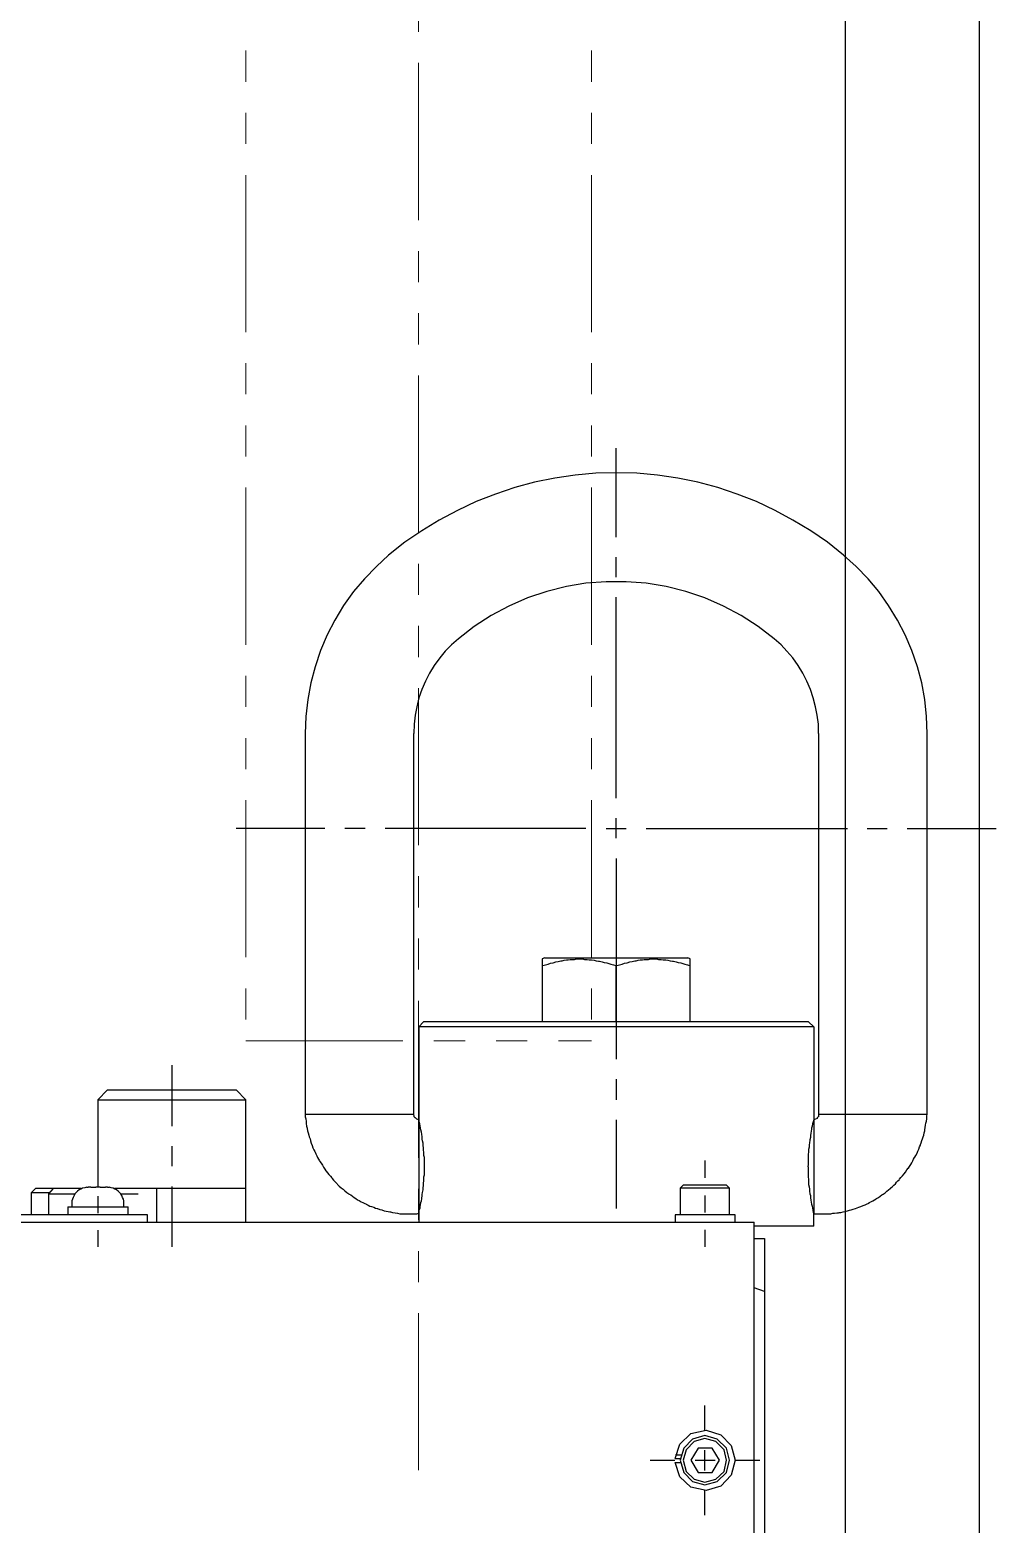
# Model space of a CAD drawing. Header units: millimetres. Extents: x -211 to 45495, y 24 to 52952.
# Drawn here: x 13526 to 13721.7, y 34491.4 to 34794 of the extents above; entities that cross this region are included whole.
import ezdxf

# ---------------------------------------------------------------- set-up
doc = ezdxf.new("R2010")
doc.units = ezdxf.units.MM
doc.linetypes.add('PHANTOM', pattern=[63.3, 31.8, -6.3, 6.3, -6.3, 6.3, -6.3])
doc.layers.add('Layer2', color=7, linetype='Continuous')

# ---------------------------------------------------------------- blocks, each defined once
blk = doc.blocks.new('BLKF163')
at = {"layer": 'Layer2', "color": 7, "linetype": 'PHANTOM', "lineweight": 13}
for p, q in [((13604.71, 37319.27), (13604.71, 34499.27)), ((13569.71, 35334.27), (13569.71, 34589.27)), ((13639.71, 35334.27), (13639.71, 34589.27)), ((13569.71, 34589.27), (13639.71, 34589.27))]:
    blk.add_line(p, q, dxfattribs=at)
blk = doc.blocks.new('BLKF1564')
at = {"layer": 'Layer2', "color": 7, "linetype": 'Continuous', "lineweight": 25}
for p, q in [((13684.32, 34571.38), (13684.23, 34570.95)), ((13684.4, 34571.98), (13684.32, 34571.55)), ((13684.32, 34571.55), (13684.32, 34571.46)), ((13684.32, 34571.46), (13684.32, 34571.38)), ((13684.49, 34572.41), (13684.4, 34571.98)), ((13684.66, 34572.84), (13684.49, 34572.41)), ((13684.75, 34573.27), (13684.66, 34572.84)), ((13683.89, 34568.62), (13683.8, 34568.19)), ((13683.8, 34568.19), (13683.8, 34567.68)), ((13683.97, 34569.14), (13683.89, 34568.62)), ((13684.06, 34569.66), (13683.97, 34569.23)), ((13683.97, 34569.23), (13683.97, 34569.14)), ((13684.14, 34570.52), (13684.06, 34570.09)), ((13684.06, 34570.09), (13684.06, 34569.66)), ((13684.23, 34570.95), (13684.14, 34570.52)), ((13683.71, 34566.73), (13683.63, 34566.3)), ((13683.63, 34566.3), (13683.63, 34566.21)), ((13683.63, 34566.21), (13683.63, 34565.78)), ((13683.63, 34565.78), (13683.63, 34565.44)), ((13683.63, 34565.44), (13683.63, 34565.01)), ((13683.8, 34567.68), (13683.71, 34567.24)), ((13683.71, 34567.24), (13683.71, 34566.73)), ((13683.63, 34565.01), (13683.63, 34564.57)), ((13683.63, 34564.57), (13683.63, 34564.14))]:
    blk.add_line(p, q, dxfattribs=at)
blk = doc.blocks.new('BLKF1565')
at = {"layer": 'Layer2', "color": 7, "linetype": 'Continuous', "lineweight": 25}
for p, q in [((13604.83, 34572.84), (13604.83, 34572.93)), ((13604.92, 34572.41), (13604.83, 34572.84)), ((13605.01, 34571.98), (13604.92, 34572.41)), ((13605.09, 34571.64), (13605.01, 34571.98)), ((13605.09, 34571.55), (13605.09, 34571.64)), ((13605.18, 34571.21), (13605.09, 34571.55)), ((13605.26, 34570.78), (13605.18, 34571.21)), ((13605.35, 34570.34), (13605.26, 34570.78)), ((13605.44, 34569.83), (13605.35, 34570.34)), ((13605.44, 34569.4), (13605.44, 34569.83)), ((13605.44, 34569.31), (13605.44, 34569.4)), ((13605.52, 34568.97), (13605.44, 34569.31)), ((13605.61, 34568.54), (13605.52, 34568.97)), ((13605.61, 34568.02), (13605.61, 34568.54)), ((13605.69, 34567.59), (13605.61, 34568.02)), ((13605.69, 34567.16), (13605.69, 34567.59)), ((13605.78, 34566.64), (13605.69, 34567.16)), ((13605.78, 34566.56), (13605.78, 34566.64)), ((13605.78, 34566.47), (13605.78, 34566.56)), ((13605.78, 34566.04), (13605.78, 34566.47)), ((13605.87, 34565.61), (13605.78, 34566.04)), ((13605.87, 34565.26), (13605.87, 34565.61)), ((13605.87, 34564.83), (13605.87, 34565.26)), ((13605.78, 34561.73), (13605.87, 34562.08)), ((13605.87, 34564.4), (13605.87, 34564.83)), ((13605.87, 34563.97), (13605.87, 34564.4)), ((13605.87, 34563.54), (13605.87, 34563.97)), ((13605.87, 34563.46), (13605.87, 34563.54)), ((13605.87, 34563.37), (13605.87, 34563.46)), ((13605.87, 34562.94), (13605.87, 34563.37)), ((13605.87, 34562.51), (13605.87, 34562.94)), ((13605.87, 34562.08), (13605.87, 34562.51)), ((13605.52, 34558.55), (13605.61, 34559.06)), ((13605.61, 34559.49), (13605.69, 34559.92)), ((13605.61, 34559.06), (13605.61, 34559.49)), ((13605.69, 34560.44), (13605.78, 34560.87)), ((13605.69, 34560.36), (13605.69, 34560.44)), ((13605.69, 34559.92), (13605.69, 34560.36)), ((13605.78, 34561.3), (13605.78, 34561.73)), ((13605.78, 34560.87), (13605.78, 34561.3)), ((13605.01, 34555.62), (13605.09, 34556.05)), ((13605.09, 34556.05), (13605.18, 34556.48)), ((13605.18, 34556.48), (13605.26, 34556.82)), ((13605.26, 34556.82), (13605.35, 34557.26)), ((13605.35, 34557.6), (13605.44, 34557.69)), ((13605.35, 34557.26), (13605.35, 34557.6)), ((13605.44, 34558.12), (13605.52, 34558.55)), ((13605.44, 34557.69), (13605.44, 34558.12)), ((13604.75, 34554.5), (13604.83, 34554.93)), ((13604.75, 34554.33), (13604.75, 34554.5)), ((13604.83, 34554.93), (13605.01, 34555.36)), ((13605.01, 34555.36), (13605.01, 34555.62))]:
    blk.add_line(p, q, dxfattribs=at)
blk = doc.blocks.new('BLKF1566')
at = {"layer": 'Layer2', "color": 7, "linetype": 'Continuous', "lineweight": 25}
for p, q in [((13683.54, 34563.8), (13683.63, 34563.71)), ((13683.63, 34563.71), (13683.63, 34561.65)), ((13683.63, 34561.65), (13683.71, 34561.22)), ((13683.71, 34561.22), (13683.71, 34560.79)), ((13683.71, 34560.79), (13683.71, 34560.7)), ((13683.71, 34560.7), (13683.71, 34560.61)), ((13683.71, 34560.61), (13683.71, 34560.18)), ((13683.71, 34560.18), (13683.8, 34559.67)), ((13683.8, 34559.67), (13683.89, 34559.24)), ((13683.89, 34559.24), (13683.89, 34558.81)), ((13683.89, 34558.81), (13683.97, 34558.29)), ((13683.97, 34558.29), (13684.06, 34557.94)), ((13684.06, 34557.94), (13684.06, 34557.86)), ((13684.06, 34557.86), (13684.06, 34557.43)), ((13684.06, 34557.43), (13684.14, 34557)), ((13684.14, 34557), (13684.23, 34556.57)), ((13684.23, 34556.57), (13684.32, 34556.14)), ((13684.32, 34556.14), (13684.4, 34555.79)), ((13684.4, 34555.79), (13684.49, 34555.36)), ((13684.49, 34555.36), (13684.57, 34554.93)), ((13684.57, 34554.93), (13684.66, 34554.5))]:
    blk.add_line(p, q, dxfattribs=at)
blk = doc.blocks.new('BLKF1567')
at = {"layer": 'Layer2', "color": 7, "linetype": 'Continuous', "lineweight": 25}
for p, q in [((13629.72, 34604.45), (13629.89, 34604.53)), ((13629.89, 34604.53), (13630.41, 34604.62)), ((13630.41, 34604.62), (13630.93, 34604.79)), ((13630.93, 34604.79), (13631.44, 34604.96)), ((13631.44, 34604.96), (13631.96, 34605.05)), ((13631.96, 34605.05), (13632.48, 34605.22)), ((13632.48, 34605.22), (13632.99, 34605.31)), ((13632.99, 34605.31), (13633.51, 34605.48)), ((13633.51, 34605.48), (13633.68, 34605.48)), ((13633.68, 34605.48), (13633.77, 34605.48)), ((13633.77, 34605.48), (13634.2, 34605.57)), ((13634.2, 34605.57), (13634.63, 34605.65)), ((13634.63, 34605.65), (13634.97, 34605.65)), ((13634.97, 34605.65), (13635.4, 34605.74)), ((13635.4, 34605.74), (13635.83, 34605.74)), ((13635.83, 34605.74), (13636.26, 34605.74)), ((13636.26, 34605.74), (13636.7, 34605.82)), ((13636.7, 34605.82), (13637.04, 34605.82)), ((13637.04, 34605.82), (13637.47, 34605.82)), ((13637.47, 34605.82), (13637.73, 34605.82)), ((13637.73, 34605.82), (13637.9, 34605.82)), ((13637.9, 34605.82), (13638.33, 34605.74)), ((13638.33, 34605.74), (13638.85, 34605.74)), ((13638.85, 34605.74), (13639.28, 34605.65)), ((13639.28, 34605.65), (13639.71, 34605.65)), ((13639.71, 34605.65), (13640.23, 34605.57)), ((13640.23, 34605.57), (13640.66, 34605.48)), ((13640.66, 34605.48), (13641.17, 34605.39)), ((13641.17, 34605.39), (13641.26, 34605.39)), ((13641.26, 34605.39), (13641.35, 34605.39)), ((13641.35, 34605.39), (13641.86, 34605.22)), ((13641.86, 34605.22), (13642.29, 34605.13)), ((13642.29, 34605.13), (13642.81, 34605.05)), ((13642.81, 34605.05), (13643.24, 34604.88)), ((13643.24, 34604.88), (13643.67, 34604.79)), ((13643.67, 34604.79), (13644.19, 34604.62)), ((13644.19, 34604.62), (13644.62, 34604.53))]:
    blk.add_line(p, q, dxfattribs=at)
blk = doc.blocks.new('BLKF1568')
at = {"layer": 'Layer2', "color": 7, "linetype": 'Continuous', "lineweight": 25}
for p, q in [((13644.7, 34604.45), (13644.88, 34604.53)), ((13644.88, 34604.53), (13645.39, 34604.62)), ((13645.39, 34604.62), (13645.91, 34604.79)), ((13645.91, 34604.79), (13646.43, 34604.96)), ((13646.43, 34604.96), (13646.94, 34605.05)), ((13646.94, 34605.05), (13647.46, 34605.22)), ((13647.46, 34605.22), (13647.98, 34605.31)), ((13647.98, 34605.31), (13648.49, 34605.48)), ((13648.49, 34605.48), (13648.67, 34605.48)), ((13648.67, 34605.48), (13648.75, 34605.48)), ((13648.75, 34605.48), (13649.18, 34605.57)), ((13649.18, 34605.57), (13649.61, 34605.65)), ((13649.61, 34605.65), (13650.04, 34605.65)), ((13650.04, 34605.65), (13650.39, 34605.74)), ((13650.39, 34605.74), (13650.82, 34605.74)), ((13650.82, 34605.74), (13651.25, 34605.74)), ((13651.25, 34605.74), (13651.68, 34605.82)), ((13651.68, 34605.82), (13652.11, 34605.82)), ((13652.11, 34605.82), (13652.45, 34605.82)), ((13652.45, 34605.82), (13652.8, 34605.82)), ((13652.8, 34605.82), (13652.88, 34605.82)), ((13652.88, 34605.82), (13653.32, 34605.74)), ((13653.32, 34605.74), (13653.83, 34605.74)), ((13653.83, 34605.74), (13654.26, 34605.65)), ((13654.26, 34605.65), (13654.78, 34605.65)), ((13654.78, 34605.65), (13655.21, 34605.57)), ((13655.21, 34605.57), (13655.64, 34605.48)), ((13655.64, 34605.48), (13656.16, 34605.39)), ((13656.16, 34605.39), (13656.24, 34605.39)), ((13656.24, 34605.39), (13656.33, 34605.39)), ((13656.33, 34605.39), (13656.85, 34605.22)), ((13656.85, 34605.22), (13657.28, 34605.13)), ((13657.28, 34605.13), (13657.79, 34605.05)), ((13657.79, 34605.05), (13658.22, 34604.88)), ((13658.22, 34604.88), (13658.65, 34604.79)), ((13658.65, 34604.79), (13659.17, 34604.62)), ((13659.17, 34604.62), (13659.6, 34604.53))]:
    blk.add_line(p, q, dxfattribs=at)
blk = doc.blocks.new('BLKF1569')
at = {"layer": 'Layer2', "color": 7, "linetype": 'Continuous', "lineweight": 25}
for p, q in [((13707.65, 34573.96), (13707.74, 34574.39)), ((13684.75, 34573.27), (13684.75, 34554.33)), ((13707.22, 34571.21), (13707.31, 34571.72)), ((13707.22, 34571.12), (13707.22, 34571.21)), ((13707.22, 34571.03), (13707.22, 34571.12)), ((13707.31, 34571.72), (13707.4, 34572.15)), ((13707.4, 34572.15), (13707.48, 34572.58)), ((13707.48, 34572.58), (13707.57, 34573.01)), ((13707.57, 34573.01), (13707.65, 34573.44)), ((13707.65, 34573.44), (13707.65, 34573.96)), ((13706.19, 34567.76), (13706.36, 34568.11)), ((13706.36, 34568.28), (13706.53, 34568.62)), ((13706.36, 34568.11), (13706.36, 34568.28)), ((13706.53, 34568.62), (13706.62, 34569.05)), ((13706.62, 34569.05), (13706.79, 34569.4)), ((13706.79, 34569.4), (13706.88, 34569.83)), ((13706.88, 34569.83), (13707.05, 34570.17)), ((13707.05, 34570.17), (13707.14, 34570.6)), ((13707.14, 34570.6), (13707.22, 34571.03)), ((13704.81, 34564.92), (13704.98, 34565.26)), ((13704.98, 34565.26), (13705.16, 34565.61)), ((13705.16, 34565.61), (13705.24, 34565.69)), ((13705.24, 34565.69), (13705.41, 34566.04)), ((13705.41, 34566.04), (13705.67, 34566.47)), ((13705.67, 34566.47), (13705.84, 34566.9)), ((13705.84, 34566.9), (13706.02, 34567.33)), ((13706.02, 34567.33), (13706.19, 34567.76)), ((13702.74, 34561.91), (13703.09, 34562.34)), ((13703.09, 34562.34), (13703.35, 34562.68)), ((13703.35, 34562.68), (13703.61, 34563.11)), ((13703.61, 34563.11), (13703.86, 34563.46)), ((13703.86, 34563.46), (13703.95, 34563.46)), ((13703.95, 34563.46), (13704.12, 34563.8)), ((13704.12, 34563.8), (13704.38, 34564.23)), ((13704.38, 34564.23), (13704.64, 34564.57)), ((13704.64, 34564.57), (13704.81, 34564.92)), ((13699.56, 34558.81), (13699.9, 34559.06)), ((13699.9, 34559.06), (13700.25, 34559.32)), ((13700.25, 34559.32), (13700.33, 34559.41)), ((13700.33, 34559.49), (13700.68, 34559.75)), ((13700.33, 34559.41), (13700.33, 34559.49)), ((13700.68, 34559.75), (13700.94, 34560.01)), ((13700.94, 34560.01), (13701.28, 34560.27)), ((13701.28, 34560.27), (13701.54, 34560.61)), ((13701.54, 34560.61), (13701.8, 34560.87)), ((13701.8, 34560.87), (13702.06, 34561.13)), ((13702.06, 34561.13), (13702.14, 34561.22)), ((13702.14, 34561.22), (13702.4, 34561.56)), ((13702.4, 34561.56), (13702.74, 34561.91)), ((13694.74, 34555.88), (13695.17, 34556.05)), ((13695.17, 34556.05), (13695.6, 34556.22)), ((13695.6, 34556.22), (13695.94, 34556.39)), ((13695.94, 34556.48), (13696.29, 34556.65)), ((13695.94, 34556.39), (13695.94, 34556.48)), ((13696.29, 34556.65), (13696.72, 34556.82)), ((13696.72, 34556.82), (13697.06, 34557.08)), ((13697.06, 34557.08), (13697.41, 34557.26)), ((13697.41, 34557.26), (13697.49, 34557.34)), ((13697.49, 34557.34), (13697.84, 34557.51)), ((13697.84, 34557.51), (13698.18, 34557.77)), ((13698.18, 34557.77), (13698.53, 34558.03)), ((13698.53, 34558.03), (13698.78, 34558.2)), ((13698.78, 34558.2), (13699.21, 34558.46)), ((13699.21, 34558.46), (13699.56, 34558.81)), ((13684.75, 34554.33), (13684.83, 34554.24)), ((13684.83, 34554.24), (13688.19, 34554.24)), ((13688.19, 34554.24), (13688.62, 34554.33)), ((13688.62, 34554.33), (13688.97, 34554.33)), ((13688.97, 34554.33), (13689.4, 34554.41)), ((13689.4, 34554.41), (13689.74, 34554.41)), ((13689.74, 34554.41), (13689.91, 34554.5)), ((13689.91, 34554.5), (13690.26, 34554.5)), ((13690.26, 34554.5), (13690.69, 34554.59)), ((13690.69, 34554.59), (13691.12, 34554.67)), ((13691.12, 34554.67), (13691.55, 34554.84)), ((13691.55, 34554.84), (13691.98, 34554.93)), ((13691.98, 34554.93), (13692.33, 34555.02)), ((13692.33, 34555.02), (13692.76, 34555.19)), ((13692.76, 34555.19), (13693.19, 34555.27)), ((13693.19, 34555.27), (13693.53, 34555.45)), ((13693.53, 34555.45), (13693.88, 34555.53)), ((13693.88, 34555.53), (13694.31, 34555.71)), ((13694.31, 34555.71), (13694.74, 34555.88))]:
    blk.add_line(p, q, dxfattribs=at)
blk = doc.blocks.new('BLKF1570')
at = {"layer": 'Layer2', "color": 7, "linetype": 'Continuous', "lineweight": 25}
for p, q in [((13685.69, 34574.31), (13685.69, 34573.88)), ((13685.44, 34573.53), (13685.09, 34573.36)), ((13685.61, 34573.88), (13685.44, 34573.62)), ((13685.44, 34573.62), (13685.44, 34573.53)), ((13685.69, 34573.88), (13685.61, 34573.88))]:
    blk.add_line(p, q, dxfattribs=at)
blk = doc.blocks.new('BLKF1571')
at = {"layer": 'Layer2', "color": 7, "linetype": 'Continuous', "lineweight": 25}
for p, q in [((13603.8, 34573.88), (13603.8, 34573.96)), ((13603.97, 34573.62), (13603.8, 34573.88)), ((13604.06, 34573.62), (13603.97, 34573.62)), ((13604.32, 34573.36), (13604.06, 34573.62)), ((13604.75, 34573.27), (13604.32, 34573.36))]:
    blk.add_line(p, q, dxfattribs=at)
blk = doc.blocks.new('BLKF1572')
at = {"layer": 'Layer2', "color": 7, "linetype": 'Continuous', "lineweight": 25}
for p, q in [((13581.75, 34574.48), (13581.75, 34573.88)), ((13581.75, 34573.88), (13581.84, 34573.44)), ((13581.84, 34573.44), (13581.93, 34572.93)), ((13581.93, 34572.93), (13581.93, 34572.5)), ((13581.93, 34572.5), (13582.01, 34571.98)), ((13582.01, 34571.98), (13582.1, 34571.55)), ((13582.1, 34571.55), (13582.1, 34571.46)), ((13582.1, 34571.46), (13582.19, 34571.03)), ((13582.19, 34571.03), (13582.36, 34570.6)), ((13582.36, 34570.6), (13582.44, 34570.17)), ((13582.44, 34570.17), (13582.53, 34569.83)), ((13582.53, 34569.83), (13582.7, 34569.4)), ((13582.7, 34569.4), (13582.79, 34569.05)), ((13582.79, 34569.05), (13582.79, 34568.97)), ((13582.79, 34568.97), (13582.96, 34568.54)), ((13582.96, 34568.54), (13583.13, 34568.02)), ((13583.13, 34568.02), (13583.3, 34567.59)), ((13583.3, 34567.59), (13583.48, 34567.16)), ((13583.48, 34567.16), (13583.65, 34566.81)), ((13583.65, 34566.81), (13583.74, 34566.73)), ((13583.74, 34566.73), (13583.91, 34566.38)), ((13583.91, 34566.38), (13584.08, 34565.95)), ((13584.08, 34565.95), (13584.25, 34565.61)), ((13584.25, 34565.61), (13584.42, 34565.26)), ((13584.42, 34565.26), (13584.6, 34564.92)), ((13584.6, 34564.92), (13584.68, 34564.83)), ((13584.68, 34564.83), (13584.94, 34564.49)), ((13584.94, 34564.49), (13585.2, 34564.06)), ((13585.2, 34564.06), (13585.46, 34563.63)), ((13585.46, 34563.63), (13585.72, 34563.28)), ((13585.72, 34563.28), (13585.89, 34562.94)), ((13585.89, 34562.94), (13585.97, 34562.85)), ((13585.97, 34562.85), (13586.23, 34562.51)), ((13586.23, 34562.51), (13586.49, 34562.16)), ((13586.49, 34562.16), (13586.84, 34561.82)), ((13586.84, 34561.82), (13587.09, 34561.47)), ((13587.09, 34561.47), (13587.18, 34561.39)), ((13587.18, 34561.39), (13587.44, 34561.04)), ((13587.44, 34561.04), (13587.7, 34560.79)), ((13587.7, 34560.79), (13588.04, 34560.44)), ((13588.04, 34560.44), (13588.21, 34560.27)), ((13588.21, 34560.27), (13588.3, 34560.18)), ((13588.3, 34560.18), (13588.64, 34559.84)), ((13588.64, 34559.84), (13588.99, 34559.49)), ((13588.99, 34559.49), (13589.42, 34559.24)), ((13589.42, 34559.24), (13589.76, 34558.89)), ((13589.76, 34558.89), (13590.19, 34558.55)), ((13590.19, 34558.55), (13590.54, 34558.29)), ((13590.54, 34558.29), (13590.62, 34558.2)), ((13590.62, 34558.2), (13590.97, 34558.03)), ((13590.97, 34558.03), (13591.31, 34557.77)), ((13591.31, 34557.77), (13591.66, 34557.51)), ((13591.66, 34557.51), (13592, 34557.34)), ((13592, 34557.34), (13592.35, 34557.08)), ((13592.35, 34557.08), (13592.69, 34556.91)), ((13592.69, 34556.91), (13593.04, 34556.65)), ((13593.04, 34556.65), (13593.38, 34556.48)), ((13593.38, 34556.48), (13593.81, 34556.31)), ((13593.81, 34556.31), (13593.98, 34556.22)), ((13593.98, 34556.22), (13594.07, 34556.14)), ((13594.07, 34556.14), (13594.5, 34555.96)), ((13594.5, 34555.96), (13594.84, 34555.79)), ((13594.84, 34555.79), (13595.19, 34555.71)), ((13595.19, 34555.71), (13595.62, 34555.53)), ((13595.62, 34555.53), (13595.96, 34555.36)), ((13595.96, 34555.36), (13596.31, 34555.27)), ((13596.31, 34555.27), (13596.39, 34555.27)), ((13596.39, 34555.27), (13596.82, 34555.1)), ((13596.82, 34555.1), (13597.26, 34555.02)), ((13597.26, 34555.02), (13597.69, 34554.84)), ((13597.69, 34554.84), (13598.12, 34554.76)), ((13598.12, 34554.76), (13598.55, 34554.67)), ((13598.55, 34554.67), (13598.89, 34554.59)), ((13598.89, 34554.59), (13598.98, 34554.59)), ((13598.98, 34554.59), (13599.41, 34554.5)), ((13599.41, 34554.5), (13599.92, 34554.41)), ((13599.92, 34554.41), (13600.44, 34554.33)), ((13600.44, 34554.33), (13600.87, 34554.24)), ((13600.87, 34554.24), (13601.39, 34554.24)), ((13601.39, 34554.24), (13601.73, 34554.24)), ((13601.73, 34554.24), (13601.91, 34554.24)), ((13601.91, 34554.24), (13602.34, 34554.24)), ((13602.34, 34554.24), (13602.85, 34554.24)), ((13602.85, 34554.24), (13603.37, 34554.24)), ((13603.37, 34554.24), (13603.8, 34554.24)), ((13603.8, 34554.24), (13604.32, 34554.24))]:
    blk.add_line(p, q, dxfattribs=at)
blk = doc.blocks.new('BLKF1573')
at = {"layer": 'Layer2', "color": 7, "linetype": 'Continuous', "lineweight": 25}
for p, q in [((13624.21, 34701.32), (13620.25, 34699.95)), ((13628.17, 34702.36), (13624.21, 34701.32)), ((13632.3, 34703.22), (13628.17, 34702.36)), ((13636.44, 34703.82), (13632.3, 34703.22)), ((13640.57, 34704.17), (13636.44, 34703.82)), ((13644.7, 34704.25), (13640.57, 34704.17)), ((13648.92, 34704.17), (13644.7, 34704.25)), ((13653.06, 34703.82), (13648.92, 34704.17)), ((13657.19, 34703.22), (13653.06, 34703.82)), ((13661.24, 34702.36), (13657.19, 34703.22)), ((13665.29, 34701.32), (13661.24, 34702.36)), ((13669.25, 34699.95), (13665.29, 34701.32)), ((13616.37, 34698.48), (13612.58, 34696.67)), ((13620.25, 34699.95), (13616.37, 34698.48)), ((13673.12, 34698.48), (13669.25, 34699.95)), ((13676.91, 34696.67), (13673.12, 34698.48)), ((13612.58, 34696.67), (13608.88, 34694.69)), ((13680.53, 34694.69), (13676.91, 34696.67)), ((13605.35, 34692.54), (13601.91, 34690.22)), ((13608.88, 34694.69), (13605.35, 34692.54)), ((13684.14, 34692.54), (13680.53, 34694.69)), ((13687.5, 34690.22), (13684.14, 34692.54)), ((13690.77, 34687.63), (13687.5, 34690.22))]:
    blk.add_line(p, q, dxfattribs=at)
blk = doc.blocks.new('BLKF1574')
at = {"layer": 'Layer2', "color": 7, "linetype": 'Continuous', "lineweight": 25}
for p, q in [((13695.77, 34682.81), (13693.36, 34685.31)), ((13697.92, 34680.23), (13695.77, 34682.81)), ((13699.9, 34677.38), (13697.92, 34680.23)), ((13701.71, 34674.46), (13699.9, 34677.38)), ((13703.26, 34671.44), (13701.71, 34674.46)), ((13704.64, 34668.26), (13703.26, 34671.44)), ((13705.76, 34664.98), (13704.64, 34668.26)), ((13706.62, 34661.71), (13705.76, 34664.98)), ((13707.22, 34658.35), (13706.62, 34661.71)), ((13707.57, 34654.91), (13707.22, 34658.35)), ((13707.74, 34651.46), (13707.57, 34654.91))]:
    blk.add_line(p, q, dxfattribs=at)
blk = doc.blocks.new('BLKF1575')
at = {"layer": 'Layer2', "color": 7, "linetype": 'Continuous', "lineweight": 25}
for p, q in [((13598.63, 34687.63), (13596.14, 34685.31)), ((13596.14, 34685.31), (13593.72, 34682.81)), ((13591.49, 34680.23), (13589.5, 34677.38)), ((13593.72, 34682.81), (13591.49, 34680.23)), ((13589.5, 34677.38), (13587.7, 34674.46)), ((13587.7, 34674.46), (13586.15, 34671.44)), ((13586.15, 34671.44), (13584.85, 34668.26)), ((13584.85, 34668.26), (13583.74, 34664.98)), ((13583.74, 34664.98), (13582.87, 34661.71)), ((13582.87, 34661.71), (13582.27, 34658.35)), ((13582.27, 34658.35), (13581.84, 34654.91))]:
    blk.add_line(p, q, dxfattribs=at)
blk = doc.blocks.new('BLKF1576')
at = {"layer": 'Layer2', "color": 7, "linetype": 'Continuous', "lineweight": 25}
for p, q in [((13630.67, 34680.23), (13626.79, 34678.93)), ((13634.63, 34681.26), (13630.67, 34680.23)), ((13638.59, 34681.95), (13634.63, 34681.26)), ((13642.72, 34682.21), (13638.59, 34681.95)), ((13646.77, 34682.21), (13642.72, 34682.21)), ((13650.82, 34681.95), (13646.77, 34682.21)), ((13654.87, 34681.26), (13650.82, 34681.95)), ((13658.83, 34680.23), (13654.87, 34681.26)), ((13662.7, 34678.93), (13658.83, 34680.23)), ((13623, 34677.3), (13619.39, 34675.4)), ((13626.79, 34678.93), (13623, 34677.3)), ((13666.49, 34677.3), (13662.7, 34678.93)), ((13670.02, 34675.4), (13666.49, 34677.3)), ((13619.39, 34675.4), (13615.94, 34673.16)), ((13673.47, 34673.16), (13670.02, 34675.4)), ((13676.74, 34670.67), (13673.47, 34673.16)), ((13678.12, 34669.46), (13676.74, 34670.67)), ((13679.32, 34668.17), (13678.12, 34669.46)), ((13680.53, 34666.79), (13679.32, 34668.17)), ((13681.56, 34665.24), (13680.53, 34666.79)), ((13682.51, 34663.69), (13681.56, 34665.24)), ((13683.37, 34662.06), (13682.51, 34663.69)), ((13684.06, 34660.42), (13683.37, 34662.06)), ((13684.66, 34658.7), (13684.06, 34660.42)), ((13685.09, 34656.89), (13684.66, 34658.7)), ((13685.44, 34655.17), (13685.09, 34656.89)), ((13685.69, 34653.36), (13685.44, 34655.17)), ((13685.69, 34651.46), (13685.69, 34653.36))]:
    blk.add_line(p, q, dxfattribs=at)
blk = doc.blocks.new('BLKF1577')
at = {"layer": 'Layer2', "color": 7, "linetype": 'Continuous', "lineweight": 25}
for p, q in [((13610.09, 34668.17), (13608.97, 34666.79)), ((13611.38, 34669.46), (13610.09, 34668.17)), ((13612.76, 34670.67), (13611.38, 34669.46)), ((13607.85, 34665.24), (13606.9, 34663.69)), ((13608.97, 34666.79), (13607.85, 34665.24)), ((13606.12, 34662.06), (13605.35, 34660.42)), ((13606.9, 34663.69), (13606.12, 34662.06)), ((13605.35, 34660.42), (13604.75, 34658.7)), ((13604.32, 34656.89), (13603.97, 34655.17)), ((13604.75, 34658.7), (13604.32, 34656.89)), ((13603.97, 34655.17), (13603.8, 34653.36))]:
    blk.add_line(p, q, dxfattribs=at)
blk = doc.blocks.new('BLKF1614')
at = {"layer": 'Layer2', "color": 7, "linetype": 'Continuous', "lineweight": 25}
for p, q in [((13660.2, 34508.6), (13658.4, 34506.79)), ((13662.7, 34509.29), (13660.2, 34508.6)), ((13665.2, 34508.6), (13662.7, 34509.29)), ((13667.09, 34506.79), (13665.2, 34508.6)), ((13658.4, 34506.79), (13657.71, 34504.3)), ((13667.7, 34504.3), (13667.09, 34506.79)), ((13657.71, 34504.3), (13658.4, 34501.8)), ((13658.4, 34501.8), (13660.2, 34499.99)), ((13665.2, 34499.99), (13667.09, 34501.8)), ((13660.2, 34499.99), (13662.7, 34499.3)), ((13662.7, 34499.3), (13665.2, 34499.99))]:
    blk.add_line(p, q, dxfattribs=at)
blk = doc.blocks.new('BLKF1615')
at = {"layer": 'Layer2', "color": 7, "linetype": 'Continuous', "lineweight": 25}
for p, q in [((13660.55, 34508.08), (13658.91, 34506.45)), ((13662.7, 34508.69), (13660.55, 34508.08)), ((13664.94, 34508.08), (13662.7, 34508.69)), ((13666.58, 34506.45), (13664.94, 34508.08)), ((13658.91, 34506.45), (13658.31, 34504.3)), ((13667.09, 34504.3), (13666.58, 34506.45)), ((13658.31, 34504.3), (13658.91, 34502.06)), ((13658.91, 34502.06), (13660.55, 34500.51)), ((13664.94, 34500.51), (13666.58, 34502.06)), ((13660.55, 34500.51), (13662.7, 34499.9)), ((13662.7, 34499.9), (13664.94, 34500.51))]:
    blk.add_line(p, q, dxfattribs=at)
blk = doc.blocks.new('BLKF1630')
at = {"layer": 'Layer2', "color": 7, "linetype": 'Continuous', "lineweight": 25}
for p, q in [((13535.94, 34559.06), (13535.6, 34558.81)), ((13536.29, 34559.24), (13535.94, 34559.06)), ((13536.63, 34559.41), (13536.29, 34559.24)), ((13537.06, 34559.49), (13536.63, 34559.41)), ((13537.41, 34559.58), (13537.06, 34559.49)), ((13534.56, 34557.17), (13534.48, 34556.82)), ((13534.74, 34557.51), (13534.56, 34557.17)), ((13534.91, 34557.94), (13534.74, 34557.51)), ((13535.08, 34558.29), (13534.91, 34557.94)), ((13535.34, 34558.55), (13535.08, 34558.29)), ((13535.6, 34558.81), (13535.34, 34558.55))]:
    blk.add_line(p, q, dxfattribs=at)
blk = doc.blocks.new('BLKF1631')
at = {"layer": 'Layer2', "color": 7, "linetype": 'Continuous', "lineweight": 25}
for p, q in [((13542.83, 34559.41), (13542.4, 34559.49)), ((13543.18, 34559.24), (13542.83, 34559.41)), ((13543.52, 34559.06), (13543.18, 34559.24)), ((13543.86, 34558.81), (13543.52, 34559.06)), ((13544.12, 34558.55), (13543.86, 34558.81)), ((13544.38, 34558.29), (13544.12, 34558.55)), ((13544.55, 34557.94), (13544.38, 34558.29)), ((13544.73, 34557.51), (13544.55, 34557.94)), ((13544.9, 34557.17), (13544.73, 34557.51)), ((13544.98, 34556.82), (13544.9, 34557.17)), ((13544.98, 34556.39), (13544.98, 34556.82))]:
    blk.add_line(p, q, dxfattribs=at)
blk = doc.blocks.new('BLKF1645')
at = {"layer": 'Layer2', "color": 7, "linetype": 'Continuous', "lineweight": 25}
for p, q in [((13657.62, 34507.57), (13659.86, 34509.72)), ((13659.86, 34509.72), (13662.96, 34510.41)), ((13662.96, 34510.41), (13665.89, 34509.46)), ((13665.89, 34509.46), (13668.04, 34507.31)), ((13656.67, 34504.64), (13657.62, 34507.57)), ((13668.04, 34507.31), (13668.82, 34504.3)), ((13668.82, 34504.3), (13668.04, 34501.28)), ((13659.86, 34498.87), (13657.62, 34500.94)), ((13662.96, 34498.18), (13659.86, 34498.87)), ((13665.89, 34499.04), (13662.96, 34498.18)), ((13668.04, 34501.28), (13665.89, 34499.04))]:
    blk.add_line(p, q, dxfattribs=at)
blk = doc.blocks.new('BLKF1534')
at = {"layer": 'Layer2', "color": 7, "linetype": 'Continuous', "lineweight": 25}
for p, q in [((13644.7, 34691.25), (13644.7, 34709.25)), ((13601.91, 34690.22), (13598.63, 34687.63)), ((13644.7, 34683.15), (13644.7, 34687.2)), ((13693.36, 34685.31), (13690.77, 34687.63)), ((13644.7, 34638.37), (13644.7, 34679.11)), ((13615.94, 34673.16), (13612.76, 34670.67)), ((13581.84, 34654.91), (13581.75, 34651.46)), ((13603.8, 34653.36), (13603.71, 34651.46)), ((13581.75, 34651.46), (13581.75, 34574.31)), ((13603.71, 34574.31), (13603.71, 34651.46)), ((13685.69, 34651.46), (13685.69, 34574.31)), ((13707.74, 34574.31), (13707.74, 34651.46)), ((13585.72, 34632.26), (13567.72, 34632.26)), ((13593.9, 34632.26), (13589.76, 34632.26)), ((13638.59, 34632.26), (13597.94, 34632.26)), ((13642.72, 34632.26), (13646.77, 34632.26)), ((13644.7, 34630.28), (13644.7, 34634.33)), ((13650.82, 34632.26), (13691.55, 34632.26)), ((13695.6, 34632.26), (13699.64, 34632.26)), ((13703.69, 34632.26), (13721.69, 34632.26)), ((13644.7, 34626.15), (13644.7, 34585.5)), ((13630.24, 34606.08), (13629.72, 34605.82)), ((13629.72, 34605.82), (13629.72, 34593.08)), ((13630.24, 34606.08), (13659.26, 34606.08)), ((13644.62, 34604.53), (13644.7, 34604.45)), ((13644.7, 34593.08), (13644.7, 34604.45)), ((13659.69, 34605.82), (13659.26, 34606.08)), ((13659.6, 34604.53), (13659.69, 34604.45)), ((13659.69, 34593.08), (13659.69, 34605.82)), ((13605.69, 34593.08), (13604.75, 34592.05)), ((13683.71, 34593.08), (13605.69, 34593.08)), ((13684.75, 34592.05), (13683.71, 34593.08)), ((13684.75, 34592.05), (13604.75, 34592.05)), ((13604.75, 34592.05), (13604.75, 34573.27)), ((13684.75, 34592.05), (13684.75, 34573.27)), ((13554.71, 34584.3), (13554.71, 34571.98)), ((13644.7, 34581.45), (13644.7, 34577.32)), ((13541.71, 34579.3), (13539.73, 34577.32)), ((13539.73, 34577.32), (13569.7, 34577.32)), ((13539.73, 34577.32), (13539.73, 34559.58)), ((13541.71, 34579.3), (13567.72, 34579.3)), ((13569.7, 34577.32), (13567.72, 34579.3)), ((13569.7, 34559.32), (13569.7, 34577.32)), ((13603.71, 34574.31), (13581.75, 34574.31)), ((13603.8, 34573.96), (13603.71, 34574.31)), ((13707.74, 34574.31), (13685.69, 34574.31)), ((13707.74, 34574.39), (13707.74, 34574.48)), ((13604.83, 34572.93), (13604.75, 34573.27)), ((13604.75, 34573.27), (13604.75, 34554.33)), ((13604.75, 34573.27), (13604.75, 34554.33)), ((13644.7, 34573.27), (13644.7, 34555.27)), ((13685.09, 34573.36), (13684.75, 34573.27)), ((13684.75, 34573.27), (13684.75, 34554.33)), ((13554.71, 34567.93), (13554.71, 34563.89)), ((13539.73, 34564.57), (13539.73, 34561.13)), ((13662.7, 34565.01), (13662.7, 34561.47)), ((13683.63, 34564.14), (13683.54, 34563.8)), ((13527.07, 34559.32), (13526.21, 34558.46)), ((13530.69, 34559.32), (13527.07, 34559.32)), ((13530.69, 34559.32), (13529.74, 34558.29)), ((13536.29, 34559.32), (13530.69, 34559.32)), ((13537.41, 34559.58), (13537.75, 34559.58)), ((13538.27, 34559.58), (13537.75, 34559.58)), ((13538.27, 34559.58), (13539.3, 34559.58)), ((13540.16, 34559.58), (13539.3, 34559.58)), ((13540.16, 34559.58), (13541.28, 34559.58)), ((13541.71, 34559.58), (13541.28, 34559.58)), ((13541.71, 34559.58), (13542.06, 34559.58)), ((13542.4, 34559.49), (13542.06, 34559.58)), ((13569.7, 34559.32), (13543.18, 34559.32)), ((13551.7, 34552.52), (13551.7, 34559.32)), ((13554.71, 34559.75), (13554.71, 34547.52)), ((13569.7, 34559.32), (13555.49, 34559.32)), ((13569.7, 34552.52), (13569.7, 34559.32)), ((13658.31, 34560.01), (13657.71, 34559.41)), ((13667.7, 34559.41), (13657.71, 34559.41)), ((13657.71, 34559.41), (13657.71, 34553.98)), ((13667.09, 34560.01), (13658.31, 34560.01)), ((13667.7, 34559.41), (13667.09, 34560.01)), ((13667.7, 34553.98), (13667.7, 34559.41)), ((13529.91, 34558.46), (13526.21, 34558.46)), ((13526.21, 34558.46), (13526.21, 34554.07)), ((13529.74, 34558.29), (13535.08, 34558.29)), ((13529.74, 34558.29), (13529.74, 34554.07)), ((13534.48, 34556.82), (13534.48, 34556.39)), ((13534.48, 34556.39), (13534.48, 34555.62)), ((13539.73, 34557.77), (13539.73, 34554.33)), ((13544.38, 34558.29), (13547.91, 34558.29)), ((13544.98, 34555.62), (13544.98, 34556.39)), ((13662.7, 34557.94), (13662.7, 34554.5)), ((13399.71, 34554.07), (13549.72, 34554.07)), ((13533.62, 34555.62), (13545.85, 34555.62)), ((13533.62, 34555.62), (13533.62, 34554.07)), ((13545.85, 34554.07), (13545.85, 34555.62)), ((13549.72, 34554.07), (13549.72, 34552.52)), ((13604.32, 34554.24), (13604.75, 34554.33)), ((13604.75, 34554.33), (13604.75, 34552.52)), ((13668.82, 34553.98), (13656.67, 34553.98)), ((13656.67, 34553.98), (13656.67, 34552.69)), ((13656.67, 34553.21), (13656.67, 34552.52)), ((13668.82, 34552.52), (13668.82, 34553.98)), ((13684.66, 34554.5), (13684.75, 34554.33)), ((13684.75, 34551.74), (13684.75, 34554.33)), ((13276.74, 34552.52), (13672.69, 34552.52)), ((13539.73, 34550.88), (13539.73, 34547.52)), ((13656.67, 34552.69), (13656.76, 34552.61)), ((13656.76, 34552.61), (13656.76, 34552.52)), ((13662.7, 34550.97), (13662.7, 34547.52)), ((13672.69, 34319.32), (13672.69, 34552.52)), ((13684.75, 34551.74), (13672.69, 34551.74)), ((13672.69, 34549.25), (13674.76, 34549.25)), ((13674.76, 34549.25), (13674.76, 34029.29)), ((13674.76, 34538.48), (13672.69, 34539.26)), ((13662.7, 34510.41), (13662.7, 34515.4)), ((13656.67, 34504.64), (13657.71, 34504.64)), ((13656.76, 34505.41), (13657.88, 34505.41)), ((13661.32, 34506.79), (13659.86, 34504.3)), ((13664.17, 34506.79), (13661.32, 34506.79)), ((13662.7, 34502.23), (13662.7, 34506.36)), ((13665.63, 34504.3), (13664.17, 34506.79)), ((13651.59, 34504.3), (13656.59, 34504.3)), ((13656.67, 34503.86), (13657.71, 34503.86)), ((13657.62, 34500.94), (13656.67, 34503.86)), ((13659.86, 34504.3), (13661.32, 34501.8)), ((13660.72, 34504.3), (13664.77, 34504.3)), ((13661.32, 34501.8), (13664.17, 34501.8)), ((13664.17, 34501.8), (13665.63, 34504.3)), ((13666.58, 34502.06), (13667.09, 34504.3)), ((13667.09, 34501.8), (13667.7, 34504.3)), ((13668.82, 34504.3), (13673.81, 34504.3)), ((13662.7, 34493.19), (13662.7, 34498.18))]:
    blk.add_line(p, q, dxfattribs=at)
for name in ['BLKF1573', 'BLKF1575', 'BLKF1574', 'BLKF1576', 'BLKF1577', 'BLKF1567', 'BLKF1568', 'BLKF1572', 'BLKF1569', 'BLKF1570', 'BLKF1571', 'BLKF1565', 'BLKF1564', 'BLKF1566', 'BLKF1630', 'BLKF1631', 'BLKF1645', 'BLKF1614', 'BLKF1615']:
    blk.add_blockref(name, (0, 0), dxfattribs=at)
blk = doc.blocks.new('BLKF2399')
at = {"layer": 'Layer2', "color": 3, "linetype": 'Continuous', "lineweight": 25}
for p, q in [((13691.11, 34999.27), (13691.11, 34399.27)), ((13718.31, 34399.27), (13718.31, 34999.27))]:
    blk.add_line(p, q, dxfattribs=at)
blk = doc.blocks.new('BLKF2393')
at = {"layer": 'Layer2', "color": 3, "linetype": 'Continuous', "lineweight": 25}
blk.add_blockref('BLKF2399', (0, 0), dxfattribs=at)

msp = doc.modelspace()

# ---------------------------------------------------------------- block references
at = {"layer": 'Layer2', "color": 7, "linetype": 'PHANTOM', "lineweight": 13}
msp.add_blockref('BLKF163', (0, 0), dxfattribs=at)
at = {"layer": 'Layer2', "color": 3, "linetype": 'Continuous', "lineweight": 25}
msp.add_blockref('BLKF2393', (0, 0), dxfattribs=at)
at = {"layer": 'Layer2', "color": 7, "linetype": 'Continuous', "lineweight": 25}
msp.add_blockref('BLKF1534', (0, 0), dxfattribs=at)

doc.saveas('drawing.dxf')
